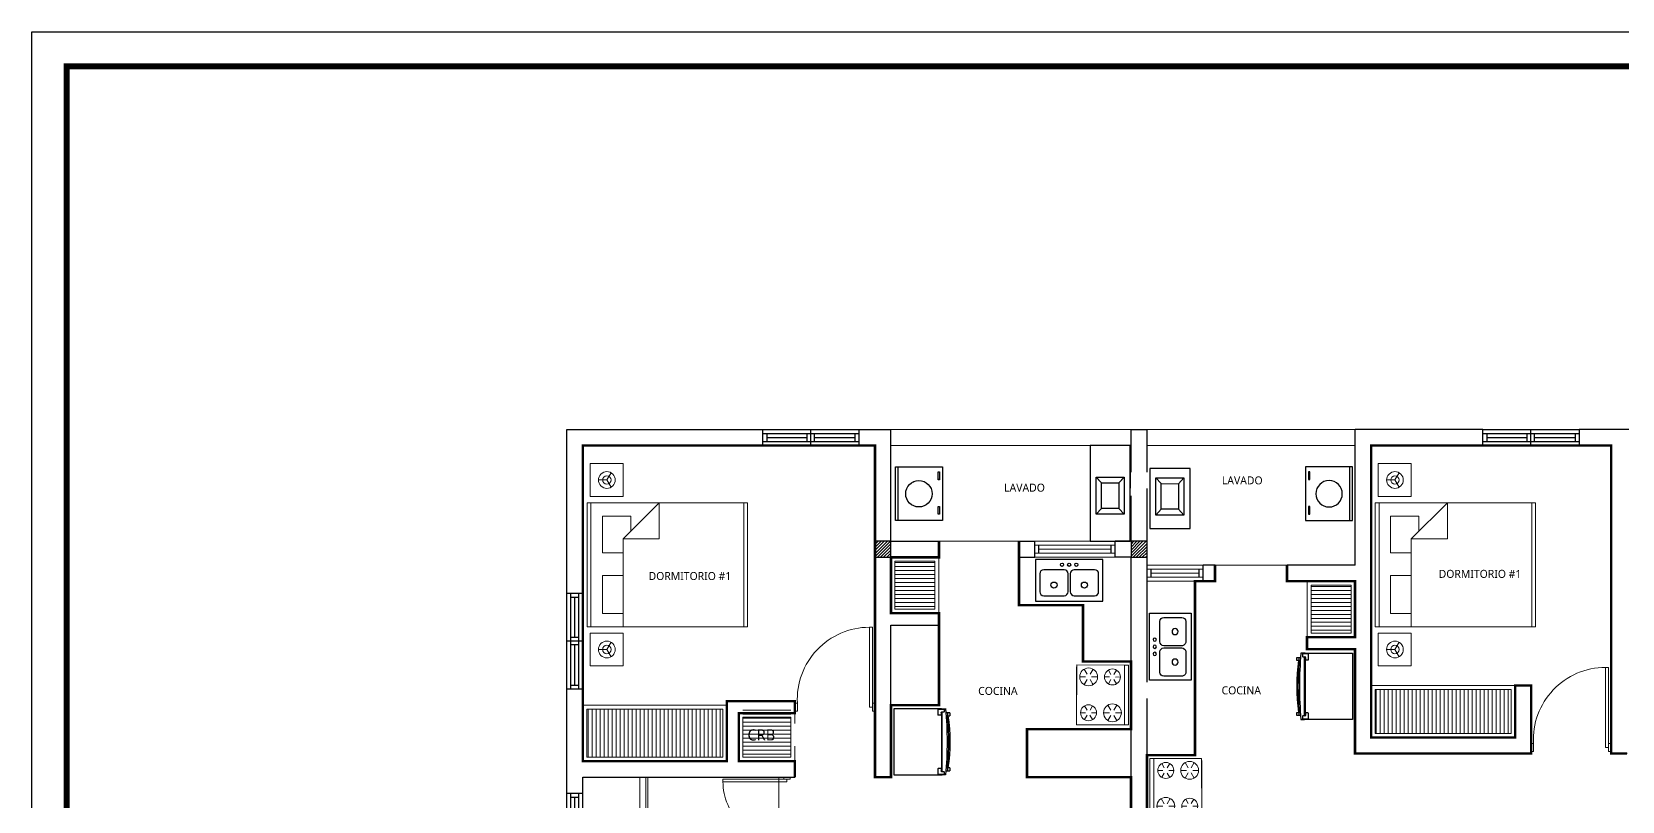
# Model space of a CAD drawing. Header units: feet. Extents: x -417 to 46, y -646 to -218.
# Drawn here: x -112.25 to -92.38, y -227.64 to -218.01 of the extents above; entities that cross this region are included whole.
import ezdxf

# ---------------------------------------------------------------- set-up
doc = ezdxf.new("R2010")
doc.units = ezdxf.units.FT
doc.header["$MEASUREMENT"] = 0
for name, color, linetype in [('00-PISOS', 30, 'Continuous'), ('COCINA', 2, 'Continuous'), ('columna', 9, 'Continuous'), ('MARCO', 7, 'Continuous'), ('PERT-VENT', 2, 'Continuous')]:
    doc.layers.add(name, color=color, linetype=linetype)
for name, color, linetype, lineweight in [('A-GENM', 8, 'Continuous', 9), ('A-WALL', 4, 'Continuous', 25), ('closet', 8, 'Continuous', 5), ('FURN', 2, 'Continuous', 30), ('muebles', 2, 'Continuous', 5), ('P-SANR-FIXT', 2, 'Continuous', 9), ('Piso', 8, 'Continuous', 9), ('puertas', 8, 'Continuous', 9), ('TXT', 2, 'Continuous', 9)]:
    doc.layers.add(name, color=color, linetype=linetype, lineweight=lineweight)
doc.styles.add('ads', font='trebuc.ttf', dxfattribs={"height": 0.14})

# ---------------------------------------------------------------- blocks, each defined once
blk = doc.blocks.new('A$C2C3967B4')
at = {"layer": 'COCINA'}
for p, q in [((0.838, 0.52), (0, 0.52)), ((0, 0.52), (0, 0)), ((0.838, 0), (0.838, 0.52)), ((0.051, 0.342), (0.051, 0.119)), ((0.356, 0.393), (0.102, 0.393)), ((0.406, 0.119), (0.406, 0.342)), ((0.432, 0.342), (0.432, 0.119)), ((0.737, 0.393), (0.483, 0.393)), ((0.787, 0.119), (0.787, 0.342)), ((0.102, 0.068), (0.356, 0.068)), ((0.483, 0.068), (0.737, 0.068)), ((0, 0), (0.838, 0))]:
    blk.add_line(p, q, dxfattribs=at)
for centre, radius in [((0.33, 0.456), 0.0201), ((0.419, 0.456), 0.0201), ((0.508, 0.456), 0.0201), ((0.229, 0.202), 0.0381), ((0.61, 0.202), 0.0381)]:
    blk.add_circle(centre, radius, dxfattribs=at)
for centre, start, end in [((0.102, 0.342), 90, 180), ((0.356, 0.342), 0, 90), ((0.483, 0.342), 90, 180), ((0.737, 0.342), 0, 90), ((0.102, 0.119), 180, 270), ((0.356, 0.119), 270, 0), ((0.483, 0.119), 180, 270), ((0.737, 0.119), 270, 0)]:
    blk.add_arc(centre, 0.0508, start, end, dxfattribs=at)
blk = doc.blocks.new('A$C285A50AC')
at = {"layer": 'muebles'}
for p, q in [((0.001, 0.69, -0.889), (0, 0.029, -0.889)), ((0.001, 0.69), (0.001, 0.639)), ((0.763, 0.688), (0.001, 0.69)), ((0.763, 0.688, -0.889), (0.001, 0.69, -0.889)), ((0.001, 0.639), (0.763, 0.637)), ((0.762, 0.028, -0.889), (0.763, 0.688, -0.889)), ((0.763, 0.637), (0.763, 0.688)), ((0, 0.029, -0.889), (0.762, 0.028, -0.889))]:
    blk.add_line(p, q, dxfattribs=at)
at = {"layer": 'muebles', "color": 8}
for p, q in [((0.12, 0.505, 0.003), (0.054, 0.543, 0.003)), ((0.12, 0.467, 0.003), (0.054, 0.429, 0.003)), ((0.153, 0.524, 0.003), (0.153, 0.6, 0.003)), ((0.153, 0.448, 0.003), (0.153, 0.372, 0.003)), ((0.186, 0.505, 0.003), (0.252, 0.543, 0.003)), ((0.186, 0.467, 0.003), (0.252, 0.429, 0.003)), ((0.577, 0.466, 0.003), (0.522, 0.435, 0.003)), ((0.577, 0.504, 0.003), (0.523, 0.536, 0.003)), ((0.61, 0.523, 0.003), (0.611, 0.587, 0.003)), ((0.61, 0.447, 0.003), (0.61, 0.384, 0.003)), ((0.643, 0.504, 0.003), (0.698, 0.536, 0.003)), ((0.643, 0.466, 0.003), (0.698, 0.434, 0.003)), ((0.12, 0.2, 0.003), (0.065, 0.232, 0.003)), ((0.153, 0.219, 0.003), (0.153, 0.283, 0.003)), ((0.186, 0.2, 0.003), (0.241, 0.232, 0.003)), ((0.577, 0.2, 0.003), (0.511, 0.238, 0.003)), ((0.61, 0.219, 0.003), (0.61, 0.295, 0.003)), ((0.643, 0.199, 0.003), (0.709, 0.237, 0.003)), ((0.12, 0.162, 0.003), (0.065, 0.131, 0.003)), ((0.153, 0.143, 0.003), (0.152, 0.08, 0.003)), ((0.186, 0.162, 0.003), (0.241, 0.13, 0.003)), ((0.577, 0.162, 0.003), (0.511, 0.124, 0.003)), ((0.61, 0.142, 0.003), (0.61, 0.066, 0.003)), ((0.643, 0.161, 0.003), (0.709, 0.123, 0.003))]:
    blk.add_line(p, q, dxfattribs=at)
at = {"layer": 'muebles', "extrusion": (-0.001805, -0.999998, 0)}
for p, q in [((0.063, 0.027, -0.622), (0.698, 0.025, -0.622)), ((0.063, 0.027, -0.102), (0.698, 0.025, -0.102))]:
    blk.add_line(p, q, dxfattribs=at)
at = {"layer": 'muebles'}
for centre, radius in [((0.153, 0.486, 0.003), 0.114), ((0.61, 0.485, 0.003), 0.102), ((0.153, 0.181, 0.003), 0.102), ((0.61, 0.181, 0.003), 0.114)]:
    blk.add_circle(centre, radius, dxfattribs=at)
at = {"layer": 'muebles', "color": 8, "extrusion": (-0.001805, -0.999998, 0)}
for centre in [(0.089, -0.038, -0.027), (0.216, -0.038, -0.027), (0.381, -0.038, -0.027), (0.546, -0.038, -0.027), (0.673, -0.038, -0.027)]:
    blk.add_circle(centre, 0.0254, dxfattribs=at)
at = {"layer": 'muebles'}
for points in [[(0, 0.029), (0.001, 0.639), (0.763, 0.637), (0.762, 0.028)], [(0.001, 0.69, 0.254), (0.001, 0.639, 0.254), (0.763, 0.637, 0.254), (0.763, 0.688, 0.254)]]:
    blk.add_3dface(points, dxfattribs=at)
at = {"layer": 'muebles', "color": 8}
for points in [[(0.025, 0.027, -0.076), (0.025, 0.027, -0.533), (0.737, 0.025, -0.533), (0.737, 0.025, -0.076)], [(0.025, 0.027, -0.597), (0.025, 0.027, -0.851), (0.737, 0.025, -0.851), (0.737, 0.025, -0.597)]]:
    blk.add_3dface(points, dxfattribs=at)
blk = doc.blocks.new('A$C007B5363')
at = {"layer": 'COCINA'}
for p, q in [((0, 0.829), (0.594, 0.829)), ((0, 0), (0, 0.829)), ((0.551, 0.816), (0.551, 0.752)), ((0.621, 0.822), (0.557, 0.822)), ((0.594, 0.829), (0.601, 0.829)), ((0.594, 0.822), (0.594, 0.829)), ((0.601, 0.829), (0.601, 0.822)), ((0.645, 0.829), (0.601, 0.829)), ((0.627, 0.791), (0.627, 0.816)), ((0.557, 0.746), (0.582, 0.746)), ((0.589, 0.752), (0.589, 0.778)), ((0.594, 0.045), (0.594, 0.784)), ((0.595, 0.784), (0.621, 0.784)), ((0.601, 0.784), (0.601, 0.044)), ((0.649, 0.778), (0.671, 0.778)), ((0.671, 0.74), (0.651, 0.74)), ((0.654, 0.702), (0.671, 0.702)), ((0.671, 0.778), (0.698, 0.778)), ((0.671, 0.74), (0.671, 0.778)), ((0.671, 0.74), (0.671, 0.778)), ((0.698, 0.74), (0.671, 0.74)), ((0.671, 0.74), (0.671, 0.702)), ((0.671, 0.702), (0.671, 0.74)), ((0.699, 0.74), (0.699, 0.778)), ((0.594, 0), (0, 0)), ((0.551, 0.076), (0.551, 0.013)), ((0.582, 0.083), (0.557, 0.083)), ((0.557, 0.006), (0.621, 0.006)), ((0.589, 0.051), (0.589, 0.076)), ((0.594, 0), (0.594, 0.006)), ((0.594, 0), (0.601, 0)), ((0.621, 0.044), (0.595, 0.044)), ((0.601, 0.006), (0.601, 0)), ((0.601, 0), (0.645, 0)), ((0.627, 0.013), (0.627, 0.038)), ((0.671, 0.051), (0.649, 0.051)), ((0.651, 0.089), (0.671, 0.089)), ((0.671, 0.127), (0.654, 0.127)), ((0.671, 0.127), (0.671, 0.089)), ((0.671, 0.089), (0.671, 0.127)), ((0.671, 0.089), (0.698, 0.089)), ((0.671, 0.051), (0.671, 0.089)), ((0.671, 0.051), (0.671, 0.089)), ((0.698, 0.051), (0.671, 0.051)), ((0.699, 0.051), (0.699, 0.089))]:
    blk.add_line(p, q, dxfattribs=at)
for centre, radius, start, end in [((0.557, 0.816), 0.00635, 90, 180), ((0.621, 0.816), 0.00635, 360, 90), ((-3.851, 0.414), 4.515, 354.7351, 5.2649), ((0.557, 0.752), 0.00635, 180, 270), ((0.582, 0.752), 0.00635, 270, 360), ((0.595, 0.778), 0.00635, 90, 180), ((0.621, 0.791), 0.00635, 270, 360), ((-3.079, 0.414), 3.761, 355.6182, 4.3818), ((-1.675, 0.414), 2.373, 352.1151, 7.8849), ((0.557, 0.076), 0.00635, 90, 180), ((0.557, 0.013), 0.00635, 180, 270), ((0.582, 0.076), 0.00635, 360, 90), ((0.595, 0.051), 0.00635, 180, 270), ((0.621, 0.038), 0.00635, 360, 90), ((0.621, 0.013), 0.00635, 270, 360)]:
    blk.add_arc(centre, radius, start, end, dxfattribs=at)
blk = doc.blocks.new('A$C3D6C2CD6')
at = {"layer": 'P-SANR-FIXT'}
for p, q in [((0, 1.6), (0.787, 1.6)), ((0, 0.102), (0, 1.6)), ((0.711, 1.6), (0.711, 0.102)), ((0.787, 0), (0.787, 1.6)), ((0.813, 1.6), (0.813, 0)), ((0.324, 0.227), (0.324, 0.317)), ((0.333, 0.317), (0.333, 0.227)), ((0.351, 0.227), (0.351, 0.317)), ((0.36, 0.317), (0.36, 0.227)), ((0.378, 0.227), (0.378, 0.317)), ((0.387, 0.317), (0.387, 0.227)), ((0.711, 0.102), (0, 0.102)), ((0, 0), (0.787, 0)), ((0.124, 0), (0.787, 0)), ((0.813, 0), (0.787, 0)), ((0.813, 0), (0.787, 0))]:
    blk.add_line(p, q, dxfattribs=at)
for centre, radius, start, end in [((0.356, 0.272), 0.0635, 90, 270), ((0.356, 0.272), 0.0635, 90, 270), ((0.328, 0.317), 0.00444, 360, 180), ((0.328, 0.227), 0.00444, 180, 360), ((0.356, 0.317), 0.00444, 360, 180), ((0.356, 0.227), 0.00444, 180, 360), ((0.356, 0.272), 0.0635, 270, 90), ((0.356, 0.272), 0.0635, 270, 90), ((0.383, 0.317), 0.00444, 360, 180), ((0.383, 0.227), 0.00444, 180, 360)]:
    blk.add_arc(centre, radius, start, end, dxfattribs=at)
blk = doc.blocks.new('A$C4D292AF4')
at = {"layer": 'puertas'}
for points in [[(0.03, 0.05), (0.07, 0.05), (0.07, 1.05), (0.03, 1.05)], [(0, 0), (0.03, 0), (0.03, 0.1), (0, 0.1)], [(0.97, 0), (1, 0), (1, 0.1), (0.97, 0.1)]]:
    blk.add_lwpolyline(points, close=True, dxfattribs=at)
blk.add_arc((0.068, 0.147), 0.903, 357.0481, 89.8556, dxfattribs=at)
blk = doc.blocks.new('A$C26A1068B')
at = {"layer": 'muebles', "color": 2, "linetype": 'Continuous'}
for p, q in [((0.45, 2.531, 224.56), (0.038, 2.531, 224.56)), ((0.038, 2.119, 224.56), (0.038, 2.531, 224.56)), ((0.45, 2.119, 224.56), (0.45, 2.531, 224.56)), ((0.45, 2.119, 224.56), (0.038, 2.119, 224.56)), ((0.45, 0.412, 224.56), (0.038, 0.412, 224.56)), ((0.038, 0.412, 224.56), (0.038, 0, 224.56)), ((0.45, 0.412, 224.56), (0.45, 0, 224.56)), ((0.45, 0, 224.56), (0.038, 0, 224.56))]:
    blk.add_line(p, q, dxfattribs=at)
at = {"layer": 'muebles', "color": 8, "linetype": 'Continuous'}
for p, q in [((0.246, 2.326, 224.56), (0.298, 2.416, 224.56)), ((0.246, 2.326, 224.56), (0.141, 2.326, 224.56)), ((0.246, 2.326, 224.56), (0.298, 2.235, 224.56)), ((0.246, 0.206, 224.56), (0.141, 0.206, 224.56)), ((0.246, 0.206, 224.56), (0.298, 0.296, 224.56)), ((0.246, 0.206, 224.56), (0.298, 0.115, 224.56))]:
    blk.add_line(p, q, dxfattribs=at)
at = {"layer": 'muebles', "linetype": 'Continuous'}
for p, q in [((2.003, 2.041, 224.56), (0, 2.041, 224.56)), ((0, 2.041, 224.56), (0, 0.491, 224.56)), ((0.047, 0.491, 224.56), (0.047, 2.041, 224.56)), ((0.45, 1.59, 224.56), (0.901, 2.041, 224.56)), ((0.901, 2.041, 224.56), (0.901, 1.59, 224.56)), ((1.956, 2.041, 224.56), (1.956, 0.491, 224.56)), ((2.003, 0.491, 224.56), (2.003, 2.041, 224.56)), ((0.545, 1.875, 224.56), (0.19, 1.875, 224.56)), ((0.19, 1.875, 224.56), (0.19, 1.417, 224.56)), ((0.545, 1.685, 224.56), (0.545, 1.875, 224.56)), ((0.19, 1.417, 224.56), (0.45, 1.417, 224.56)), ((0.901, 1.59, 224.56), (0.45, 1.59, 224.56)), ((0.45, 0.491, 224.56), (0.45, 1.59, 224.56)), ((0.19, 1.13, 224.56), (0.19, 0.657, 224.56)), ((0.45, 1.13, 224.56), (0.19, 1.13, 224.56)), ((0.19, 0.657, 224.56), (0.45, 0.657, 224.56)), ((0, 0.491, 224.56), (2.003, 0.491, 224.56))]:
    blk.add_line(p, q, dxfattribs=at)
at = {"layer": 'muebles', "color": 8, "linetype": 'Continuous'}
for centre, major_axis in [((0.246, 2.326, 224.56), (-0.074, -0.074)), ((0.246, 0.206, 224.56), (-0.037, 0.037))]:
    blk.add_ellipse(centre, major_axis=major_axis, ratio=1, dxfattribs=at)
at = {"layer": 'muebles', "color": 8, "linetype": 'Continuous', "extrusion": (0, 0, -1)}
for centre, major_axis in [((0.246, 2.326, 224.56), (-0.037, -0.037)), ((0.246, 0.206, 224.56), (-0.074, 0.074))]:
    blk.add_ellipse(centre, major_axis=major_axis, ratio=1, dxfattribs=at)
blk = doc.blocks.new('A$C01EB0BB3')
at = {"layer": 'FURN'}
for p, q in [((0, 0, 224.56), (0, 0.61, 224.56)), ((0, 0.61, 224.56), (0.533, 0.61, 224.56)), ((0.503, 0.61, 224.56), (0.503, 0, 224.56)), ((0.533, 0.61, 224.56), (0.533, 0, 224.56)), ((0.533, 0, 224.56), (0, 0, 224.56))]:
    blk.add_line(p, q, dxfattribs=at)
at = {"layer": 'FURN', "ltscale": 0.02, "elevation": 224.56}
for points in [[(0.047, 0.536), (0.047, 0.45), (0.032, 0.45), (0.032, 0.536)], [(0.047, 0.143), (0.047, 0.057), (0.032, 0.057), (0.032, 0.143)]]:
    blk.add_lwpolyline(points, close=True, dxfattribs=at)
at = {"layer": 'FURN', "ltscale": 0.02}
blk.add_circle((0.267, 0.305, 224.56), 0.15, dxfattribs=at)
blk = doc.blocks.new('A$C153C7E87')
at = {"layer": 'COCINA'}
for p, q in [((0.076, 0.804), (0.143, 0.731)), ((0.427, 0.804), (0.36, 0.731)), ((0.143, 0.411), (0.076, 0.339)), ((0.36, 0.411), (0.427, 0.339))]:
    blk.add_line(p, q, dxfattribs=at)
at = {"layer": 'COCINA', "extrusion": (1.60732e-15, -2.48059e-15, -1)}
for points in [[(-0.502, 1.2), (0, 1.2), (0, 0), (-0.502, 0)], [(-0.427, 0.339), (-0.076, 0.339), (-0.076, 0.804), (-0.427, 0.804)], [(-0.36, 0.411), (-0.143, 0.411), (-0.143, 0.731), (-0.36, 0.731)]]:
    blk.add_lwpolyline(points, close=True, dxfattribs=at)
blk = doc.blocks.new('A$C72735B25')
at = {"layer": 'PERT-VENT', "extrusion": (-1.27878e-17, -1.31713e-15, -1)}
for p, q in [((0, 0), (0, 1.203)), ((0.05, 0), (0.05, 1.203)), ((0.15, 0), (0.15, 1.203)), ((0.2, 0), (0.2, 1.203)), ((0.1, 0.648), (0.1, 1.149)), ((0.2, 0.602), (0, 0.602)), ((0.15, 0.648), (0.05, 0.648)), ((0.15, 0.555), (0.05, 0.555)), ((0.1, 0.05), (0.1, 0.555)), ((0.05, 0.05), (0.15, 0.05))]:
    blk.add_line(p, q, dxfattribs=at)
at = {"layer": 'PERT-VENT', "extrusion": (-1.27878e-17, 1.31713e-15, -1)}
blk.add_line((0.05, 1.153), (0.15, 1.153), dxfattribs=at)
blk = doc.blocks.new('A$C4D6C175D')
at = {"layer": 'PERT-VENT', "extrusion": (-1.27878e-17, -1.31713e-15, -1)}
for p, q in [((0, 0), (0, 0.803)), ((0.05, 0), (0.05, 0.803)), ((0.15, 0), (0.15, 0.803)), ((0.2, 0), (0.2, 0.803)), ((0.1, 0.448), (0.1, 0.749)), ((0.2, 0.402), (0, 0.402)), ((0.15, 0.448), (0.05, 0.448)), ((0.15, 0.355), (0.05, 0.355)), ((0.1, 0.05), (0.1, 0.355)), ((0.05, 0.05), (0.15, 0.05))]:
    blk.add_line(p, q, dxfattribs=at)
at = {"layer": 'PERT-VENT', "extrusion": (-1.27878e-17, 1.31713e-15, -1)}
blk.add_line((0.05, 0.753), (0.15, 0.753), dxfattribs=at)
blk = doc.blocks.new('A$C07320120')
at = {"layer": 'closet'}
h = blk.add_hatch(dxfattribs=at)
h.set_pattern_fill('ANSI31', color=256, scale=0.4, angle=315, style=0)
h.set_pattern_definition([(0, (4.1, 10.15), (2e-17, 0.05), [])])
h.paths.add_polyline_path([(4.1, 10.15), (4.6, 10.15), (4.6, 10.75), (4.1, 10.75)])
h = blk.add_hatch(dxfattribs=at)
h.set_pattern_fill('ANSI31', color=256, scale=0.4, angle=315, style=0)
h.set_pattern_definition([(0, (9.3, 9.85006), (2e-17, 0.05), [])])
h.paths.add_polyline_path([(9.3, 9.85), (9.8, 9.85), (9.8, 10.45), (9.3, 10.45)])
h = blk.add_hatch(dxfattribs=at)
h.set_pattern_fill('ANSI31', color=256, scale=0.4, angle=45, style=0)
h.set_pattern_definition([(90, (10.1, 8.59766), (-0.05, 7e-18), [])])
h.paths.add_polyline_path([(10.1, 8.598), (11.8, 8.598), (11.8, 9.148), (10.1, 9.148)])
at = {"layer": 'A-GENM'}
for p, q in [((4.05, 12.4), (7.05, 12.4)), ((7.25, 12.4), (7.25, 12.4)), ((9.85, 12.4), (7.25, 12.4)), ((4.05, 12.2), (7.05, 12.2)), ((9.85, 12.2), (7.25, 12.2)), ((9.85, 8.348), (9.85, 8.348))]:
    blk.add_line(p, q, dxfattribs=at)
at = {"layer": 'A-WALL'}
for p, q in [((0, 12.4), (2.447, 12.4)), ((0, 10.353), (0, 12.4)), ((0, 12.4), (2.447, 12.4)), ((3.65, 12.4), (4.05, 12.4)), ((4.05, 11), (4.05, 12.4)), ((7.05, 11), (7.05, 12.4)), ((7.05, 12.4), (7.25, 12.4)), ((7.25, 6.9), (7.25, 12.4)), ((11.447, 12.4), (9.85, 12.4)), ((9.85, 10.7), (9.85, 12.4)), ((13.65, 12.4), (12.65, 12.4)), ((0.2, 10.353), (0.2, 12.2)), ((0.2, 12.2), (2.447, 12.2)), ((3.65, 12.2), (3.85, 12.2)), ((3.85, 8.05), (3.85, 12.2)), ((10.05, 8.548), (10.05, 12.2)), ((10.05, 12.2), (11.447, 12.2)), ((12.65, 12.2), (13.05, 12.2)), ((13.05, 8.348), (13.05, 12.2)), ((4.05, 11), (4.65, 11)), ((4.65, 10.8), (4.65, 11)), ((5.65, 10.8), (5.65, 11)), ((5.65, 11), (5.85, 11)), ((5.85, 10.8), (5.85, 11)), ((6.85, 10.8), (6.85, 11)), ((7.05, 11), (6.85, 11)), ((4.05, 10.8), (4.65, 10.8)), ((4.05, 10.1), (4.05, 10.8)), ((5.65, 10.8), (5.85, 10.8)), ((7.05, 10.8), (6.85, 10.8)), ((7.05, 3.3), (7.05, 10.8)), ((7.95, 10.5), (7.95, 10.7)), ((8.1, 10.7), (7.95, 10.7)), ((8.1, 10.5), (8.1, 10.7)), ((9.85, 10.7), (9, 10.7)), ((9, 10.5), (9, 10.7)), ((8.1, 10.5), (7.95, 10.5)), ((9.85, 10.5), (9, 10.5)), ((9.85, 9.8), (9.85, 10.5)), ((4.05, 10.1), (4.65, 10.1)), ((4.05, 9.95), (4.65, 9.95)), ((4.65, 10.1), (4.65, 9.95)), ((9.85, 9.8), (9.25, 9.8)), ((9.25, 9.65), (9.25, 9.8)), ((9.85, 9.65), (9.25, 9.65)), ((9.85, 8.348), (9.85, 9.65)), ((0, 7.852), (0, 9.15)), ((0.2, 8.25), (0.2, 9.15)), ((11.85, 8.548), (11.85, 9.198)), ((11.85, 9.198), (12.05, 9.198)), ((12.05, 8.348), (12.05, 9.198)), ((2, 8.25), (2, 9)), ((2, 9), (2.85, 9)), ((2.85, 8.85), (2.85, 9)), ((2.15, 8.25), (2.15, 8.85)), ((2.15, 8.85), (2.85, 8.85)), ((10.05, 8.548), (11.85, 8.548)), ((0.2, 8.25), (2, 8.25)), ((2.15, 8.25), (2.85, 8.25)), ((2.85, 8.05), (2.85, 8.25)), ((9.85, 8.348), (12.05, 8.348)), ((13.25, 8.348), (13.05, 8.348)), ((0.2, 7.852), (0.2, 8.05)), ((0.2, 8.05), (2.85, 8.05)), ((3.85, 8.05), (4.05, 8.05))]:
    blk.add_line(p, q, dxfattribs=at)
at = {"layer": 'A-WALL', "extrusion": (-6.28888e-16, -1.94037e-15, -1)}
for p, q in [((2.447, 12.2), (2.447, 12.4)), ((3.65, 12.4), (3.65, 12.2)), ((11.447, 12.2), (11.447, 12.4)), ((12.65, 12.4), (12.65, 12.2))]:
    blk.add_line(p, q, dxfattribs=at)
at = {"layer": 'A-WALL', "extrusion": (-1.27878e-17, -1.31713e-15, -1)}
for p, q in [((0, 10.353), (0.2, 10.353)), ((0.2, 9.15), (0, 9.15)), ((0, 7.852), (0.2, 7.852))]:
    blk.add_line(p, q, dxfattribs=at)
at = {"layer": 'closet'}
for p, q in [((4.65, 11), (5.65, 11)), ((4.65, 10.8), (4.65, 10.1)), ((8.1, 10.7), (9, 10.7)), ((9.25, 9.8), (9.25, 10.5)), ((10.05, 9.198), (11.85, 9.198)), ((0.2, 8.95), (2, 8.95)), ((2.85, 8.25), (2.85, 8.85)), ((2.65, 7.25), (2.65, 8.05))]:
    blk.add_line(p, q, dxfattribs=at)
for points in [[(4.1, 10.15), (4.6, 10.15), (4.6, 10.75), (4.1, 10.75)], [(9.3, 9.85), (9.8, 9.85), (9.8, 10.45), (9.3, 10.45)], [(10.1, 8.598), (11.8, 8.598), (11.8, 9.148), (10.1, 9.148)]]:
    blk.add_lwpolyline(points, close=True, dxfattribs=at)
at = {"layer": 'COCINA'}
for p, q in [((7.429, 11.402), (7.362, 11.329)), ((7.645, 11.402), (7.712, 11.329)), ((5.65, 10.2), (5.65, 10.8)), ((7.85, 8.324), (7.85, 10.5)), ((5.65, 10.2), (6.45, 10.2)), ((6.45, 9.496), (6.45, 10.2)), ((6.45, 9.496), (7.05, 9.496)), ((5.75, 8.05), (5.75, 8.65)), ((5.75, 8.65), (7.05, 8.65)), ((7.85, 8.324), (7.25, 8.324)), ((5.75, 8.05), (7.05, 8.05))]:
    blk.add_line(p, q, dxfattribs=at)
at = {"layer": 'PERT-VENT', "lineweight": 15}
for p, q in [((5.85, 11), (6.85, 11)), ((5.85, 10.95), (6.85, 10.95)), ((5.85, 10.85), (6.85, 10.85)), ((5.85, 10.8), (6.85, 10.8)), ((5.9, 10.9), (6.8, 10.9)), ((7.95, 10.7), (7.25, 10.7)), ((7.95, 10.65), (7.25, 10.65)), ((7.95, 10.55), (7.25, 10.55)), ((7.9, 10.6), (7.3, 10.6)), ((7.95, 10.5), (7.25, 10.5))]:
    blk.add_line(p, q, dxfattribs=at)
at = {"layer": 'PERT-VENT'}
for p, q in [((5.9, 10.85), (5.9, 10.95)), ((6.8, 10.85), (6.8, 10.95)), ((7.3, 10.55), (7.3, 10.65)), ((7.9, 10.55), (7.9, 10.65))]:
    blk.add_line(p, q, dxfattribs=at)
at = {"rotation": 270}
for p in [(2.447, 12.4), (11.447, 12.4)]:
    blk.add_blockref('A$C72735B25', p, dxfattribs=at)
at = {"extrusion": (3.56775e-15, 5.02252e-16, -1), "xscale": -1}
blk.add_blockref('A$C2C3967B4', (-5.858, 10.251), dxfattribs=at)
for name, p in [('A$C72735B25', (0, 9.15)), ('A$C3D6C2CD6', (0.2, 6.45)), ('A$C4D6C175D', (0, 7.048))]:
    blk.add_blockref(name, p)
at = {"extrusion": (1.60776e-15, -2.47805e-15, -1), "xscale": -0.9799999999999965, "yscale": 0.9799999999999898, "zscale": 0.9799999999999965, "rotation": 269.8075498061957}
blk.add_blockref('A$C285A50AC', (-7.962, 7.538), dxfattribs=at)
at = {"layer": 'COCINA', "extrusion": (-1.63751e-15, -2.48074e-15, -1), "rotation": 180.0000000000032}
blk.add_blockref('A$C007B5363', (-4.087, 8.907), dxfattribs=at)
at = {"layer": 'puertas', "extrusion": (-6.28888e-16, -1.94037e-15, -1), "xscale": 1.000288939019299, "yscale": 1.000288939019299, "zscale": 1.000288939019299}
for p in [(-3.85, 8.875), (-13.05, 8.373)]:
    blk.add_blockref('A$C4D292AF4', p, dxfattribs=at)
at = {"layer": 'puertas', "extrusion": (1.94037e-15, -6.28888e-16, -1), "xscale": 0.8002311512154279, "yscale": 0.8002311512154279, "zscale": 0.8002311512154279, "rotation": 270}
blk.add_blockref('A$C4D292AF4', (-2.79, 8.05), dxfattribs=at)
at = {"layer": 'TXT', "insert": (5.386, 9.179), "char_height": 0.1, "width": 2.688, "attachment_point": 2, "style": 'ads', "bg_fill": 2}
blk.add_mtext('COCINA', dxfattribs=at)
at = {"layer": 'A-WALL'}
blk.add_line((4.05, 8.05), (4.05, 9.95), dxfattribs=at)
at = {"layer": 'COCINA'}
for p, q in [((4.65, 9.95), (4.65, 8.95)), ((4.65, 8.95), (4.05, 8.95))]:
    blk.add_line(p, q, dxfattribs=at)
at = {"layer": 'TXT', "width": 2.688, "attachment_point": 2, "style": 'ads', "bg_fill": 2}
for s, insert, char_height in [('LAVADO', (5.719, 11.721), 0.1), ('DORMITORIO #1', (1.537, 10.616), 0.1), ('DORMITORIO #1', (11.412, 10.643), 0.1), ('COCINA', (8.428, 9.186), 0.1), ('CRB', (2.43, 8.649), 0.14)]:
    blk.add_mtext(s, dxfattribs=dict(at, insert=insert, char_height=char_height))
at = {"layer": 'closet'}
h = blk.add_hatch(dxfattribs=at)
h.set_pattern_fill('ANSI31', color=256, scale=0.4, angle=45, style=0)
h.set_pattern_definition([(90, (0.25, 5.6), (-0.05, 7e-18), [])])
h.paths.add_polyline_path([(0.25, 8.3), (1.95, 8.3), (1.95, 8.9), (0.25, 8.9)])
h = blk.add_hatch(dxfattribs=at)
h.set_pattern_fill('ANSI31', color=256, scale=0.4, angle=315, style=0)
h.set_pattern_definition([(0, (2.2, 8.3), (2e-17, 0.05), [])])
h.paths.add_polyline_path([(2.2, 8.3), (2.8, 8.3), (2.8, 8.9), (2.2, 8.9)])
for points in [[(0.25, 8.3), (1.95, 8.3), (1.95, 8.9), (0.25, 8.9)], [(2.2, 8.3), (2.8, 8.3), (2.8, 8.8), (2.2, 8.8)]]:
    blk.add_lwpolyline(points, close=True, dxfattribs=at)
for p in [(0.253, 9.441), (10.103, 9.441)]:
    blk.add_blockref('A$C26A1068B', p)
at = {"xscale": 1.099999999999994, "yscale": 1.099999999999994, "zscale": 1.099999999999994, "rotation": 180}
blk.add_blockref('A$C01EB0BB3', (4.693, 11.93, -22.456), dxfattribs=at)
at = {"extrusion": (-5.52346e-16, -3.5682e-15, -1), "rotation": 270.0000000000065}
blk.add_blockref('A$C2C3967B4', (-7.803, 10.1), dxfattribs=at)
at = {"extrusion": (-1.65786e-15, -2.47805e-15, -1), "xscale": 0.9799999999999969, "yscale": 0.9799999999999969, "zscale": 0.9799999999999969, "rotation": 90.19245019381091}
blk.add_blockref('A$C285A50AC', (-6.341, 8.707), dxfattribs=at)
at = {"layer": 'COCINA', "extrusion": (1.58742e-15, -2.48023e-15, -1), "xscale": -1, "rotation": 179.9999999999935}
blk.add_blockref('A$C007B5363', (-9.819, 9.6), dxfattribs=at)
at = {"layer": 'TXT', "insert": (8.44, 11.812), "char_height": 0.1, "width": 2.688, "attachment_point": 2, "style": 'ads', "bg_fill": 2}
blk.add_mtext('LAVADO', dxfattribs=at)
at = {"layer": 'COCINA'}
for p, q in [((7.362, 11.794), (7.429, 11.722)), ((7.712, 11.794), (7.645, 11.721))]:
    blk.add_line(p, q, dxfattribs=at)
at = {"layer": 'COCINA', "extrusion": (1.6068e-15, -2.48092e-15, -1)}
for points in [[(-7.788, 11.911), (-7.286, 11.911), (-7.286, 11.161), (-7.788, 11.161)], [(-7.712, 11.329), (-7.362, 11.329), (-7.362, 11.794), (-7.712, 11.794)], [(-7.645, 11.402), (-7.429, 11.402), (-7.429, 11.722), (-7.645, 11.721)]]:
    blk.add_lwpolyline(points, close=True, dxfattribs=at)
at = {"xscale": -1.100000000000023, "yscale": 1.099999999999994, "zscale": 1.100000000000001, "rotation": 180}
blk.add_blockref('A$C01EB0BB3', (9.232, 11.93, -22.456), dxfattribs=at)
at = {"layer": 'FURN'}
blk.add_blockref('A$C153C7E87', (6.538, 11), dxfattribs=at)
blk = doc.blocks.new('A$C012446DC')
at = {"layer": 'Piso'}
h = blk.add_hatch(dxfattribs=at)
h.set_pattern_fill('ANSI31', color=256, scale=0.008571, angle=180)
h.set_pattern_definition([(225, (206536.064322, 1154820.960068), (0.0192434059784, -0.0192434059784), [])])
h.paths.add_polyline_path([(0, 0), (0.2, 0), (0.2, 0.2), (0, 0.2)])
at = {"layer": 'columna'}
blk.add_lwpolyline([(0.2, 0.2), (0, 0.2), (0, 0), (0.2, 0)], close=True, dxfattribs=at)
blk = doc.blocks.new('A$C387E0859')
for p in [(0, 8.7), (3.2, 8.7), (0, 0), (3.2, 0), (6, 0), (9.2, 0)]:
    blk.add_blockref('A$C012446DC', p)

msp = doc.modelspace()

# ---------------------------------------------------------------- block references
msp.add_blockref('A$C07320120', (-105.5643, -235.3867))

# ---------------------------------------------------------------- next in the draw order: linework, layer by layer
at = {"layer": '00-PISOS', "const_width": 0.03}
for points in [[(-100.9143, -224.3867), (-100.9143, -224.5867), (-101.5143, -224.5867), (-101.5143, -225.2867), (-100.9143, -225.2867), (-100.9143, -226.4367), (-101.5143, -226.4367), (-101.5143, -227.3367), (-101.7143, -227.3367), (-101.7143, -223.1867), (-105.3643, -223.1867), (-105.3643, -227.1367), (-103.5643, -227.1367), (-103.5643, -226.3867), (-102.7143, -226.3867), (-102.7143, -226.5367), (-103.4143, -226.5367), (-103.4143, -227.1367), (-102.7143, -227.1367), (-102.7143, -227.3367)], [(-92.3143, -227.039), (-92.5143, -227.039), (-92.5143, -223.1867), (-95.5143, -223.1867), (-95.5143, -226.839), (-93.7143, -226.839), (-93.7143, -226.189), (-93.5143, -226.189), (-93.5143, -227.039), (-95.7143, -227.039), (-95.7143, -225.7366), (-96.3143, -225.7366), (-96.3143, -225.5866), (-95.7143, -225.5866), (-95.7143, -224.8867), (-96.5643, -224.8867), (-96.5643, -224.6867)], [(-98.3143, -232.0867), (-98.5143, -232.0867), (-98.5143, -227.3367), (-99.8143, -227.3367), (-99.8143, -226.7367), (-98.5143, -226.7367), (-98.5143, -225.8904), (-99.1143, -225.8904), (-99.1143, -225.1867), (-99.9143, -225.1867), (-99.9143, -224.3867)], [(-97.4643, -224.6867), (-97.4643, -224.8867), (-97.7143, -224.8867), (-97.7143, -227.0625), (-98.3143, -227.0625), (-98.3143, -227.8867), (-96.3143, -227.8867), (-96.3143, -228.4867), (-95.5143, -228.4867), (-95.5143, -232.0867), (-95.7143, -232.0867)]]:
    msp.add_lwpolyline(points, dxfattribs=at)
at = {"layer": 'MARCO'}
msp.add_lwpolyline([(-112.2526, -218.0141), (-47.7526, -218.0141), (-47.7526, -260.0141), (-112.2526, -260.0141)], close=True, dxfattribs=at)
at = {"layer": 'MARCO', "const_width": 0.075}
msp.add_lwpolyline([(-54.925, -218.4482), (-111.8185, -218.4482), (-111.8185, -259.5801), (-54.925, -259.5801)], close=True, dxfattribs=at)

# ---------------------------------------------------------------- next in the draw order: block references
msp.add_blockref('A$C387E0859', (-101.7143, -233.2867))

doc.saveas('drawing.dxf')
